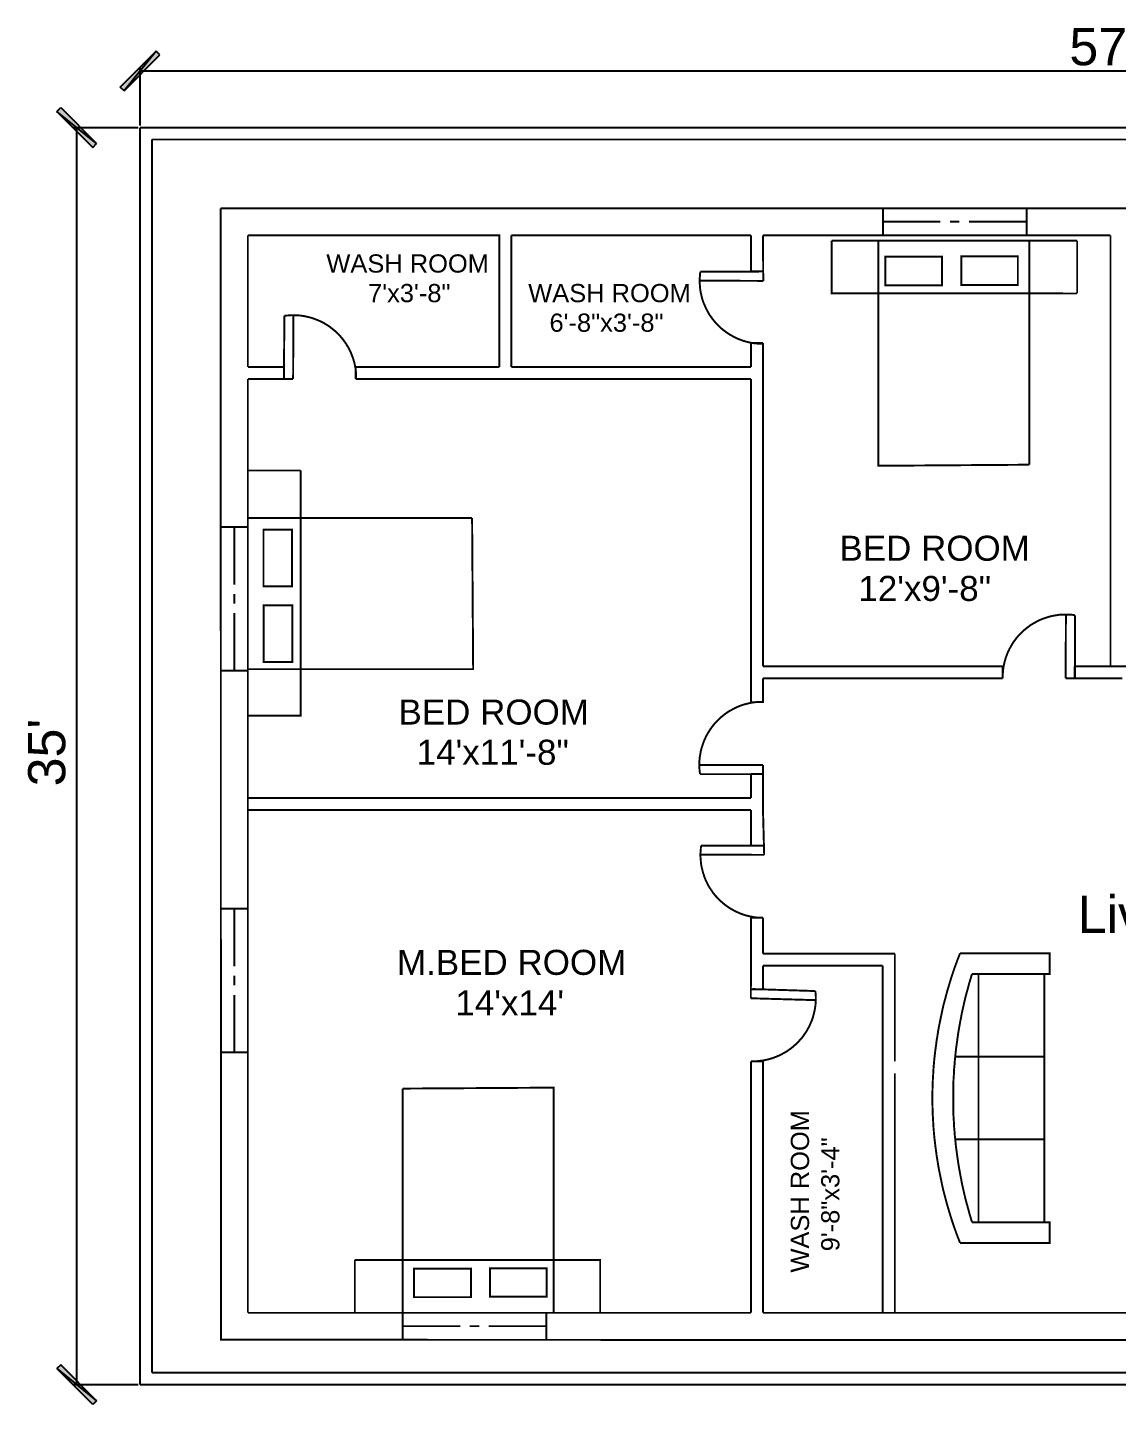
# Model space of a CAD drawing. Header units: millimetres. Extents: x 38 to 377, y 57 to 238.
# Drawn here: x 37.9 to 181.4, y 56.7 to 238.2 of the extents above; entities that cross this region are included whole.
import ezdxf

# ---------------------------------------------------------------- set-up
doc = ezdxf.new("R2010")
doc.units = ezdxf.units.MM
for name, color, linetype in [('H', 7, 'Continuous'), ('P', 7, 'Continuous'), ('T', 7, 'Continuous')]:
    doc.layers.add(name, color=color, linetype=linetype)

msp = doc.modelspace()

# ---------------------------------------------------------------- hatches: boundary and pattern name
at = {"layer": 'H', "linetype": 'Continuous'}
for points in [[(50.641, 229.888), (50.147, 230.382), (54.875, 235.126), (55.386, 234.615), (50.641, 229.888)], [(47.025, 222.938), (46.531, 222.444), (41.787, 227.171), (42.298, 227.683), (47.025, 222.938)], [(47.025, 57.203), (46.531, 56.709), (41.787, 61.436), (42.298, 61.948), (47.025, 57.203)]]:
    msp.add_hatch(color=256, dxfattribs=at).paths.add_polyline_path(points)

# ---------------------------------------------------------------- linework, layer by layer
at = {"layer": 'P'}
for points in [[(50.13, 230.399), (54.875, 235.126)], [(54.875, 235.126), (50.641, 229.888)], [(54.875, 235.126), (50.641, 229.888)], [(50.641, 229.888), (55.368, 234.633)], [(55.368, 234.633), (54.875, 235.126)], [(50.641, 229.888), (50.13, 230.399)], [(41.787, 227.171), (42.298, 227.683)], [(47.025, 222.938), (41.787, 227.171)], [(41.787, 227.171), (46.514, 222.444)], [(47.025, 222.938), (41.787, 227.171)], [(42.298, 227.683), (47.025, 222.938)], [(46.514, 222.444), (47.025, 222.938)], [(42.298, 61.948), (41.787, 61.436)], [(47.025, 57.203), (42.298, 61.948)], [(41.787, 61.436), (47.025, 57.203)], [(41.787, 61.436), (47.025, 57.203)], [(46.514, 56.709), (41.787, 61.436)], [(47.025, 57.203), (46.514, 56.709)]]:
    msp.add_lwpolyline(points, dxfattribs=at)
at = {"layer": 'P', "const_width": 0.254}
for points in [[(52.758, 225.302), (52.758, 232.992)], [(52.758, 232.516), (323.55, 232.516)], [(52.511, 225.055), (43.903, 225.055)], [(44.415, 225.055), (44.415, 59.32)], [(323.55, 225.055), (52.758, 225.055)], [(52.758, 225.055), (52.758, 210.855)], [(52.758, 225.055), (66.957, 225.055)], [(52.758, 59.32), (52.758, 223.485)], [(54.328, 60.907), (54.328, 223.485)], [(323.55, 223.485), (54.328, 223.485)], [(63.377, 214.401), (303.724, 214.401)], [(63.377, 214.401), (63.412, 65.14)], [(150.636, 214.401), (150.636, 210.855), (169.58, 210.855), (169.58, 214.401)], [(158.221, 212.637), (150.636, 212.637)], [(160.726, 212.637), (159.473, 212.637)], [(169.58, 212.637), (161.978, 212.637)], [(66.957, 210.855), (100.101, 210.855)], [(66.957, 210.855), (66.957, 193.499)], [(66.957, 210.855), (100.101, 210.855), (100.101, 193.499)], [(101.688, 210.855), (133.262, 210.855)], [(101.688, 210.855), (101.688, 193.499)], [(133.262, 206.11), (133.262, 210.855)], [(134.832, 210.855), (180.622, 210.855)], [(134.867, 204.84), (134.832, 210.855)], [(134.832, 210.855), (171.15, 210.855)], [(180.622, 154.04), (180.622, 210.855)], [(143.898, 210.132), (143.898, 203.2), (176.23, 203.182)], [(143.898, 210.132), (176.23, 210.132)], [(150.019, 203.2), (150.019, 210.132)], [(169.933, 210.132), (169.933, 203.2), (169.933, 180.605)], [(176.23, 203.2), (176.23, 210.132)], [(150.954, 204.258), (150.954, 208.033), (158.433, 208.033), (158.433, 204.258), (150.954, 204.258)], [(160.955, 204.311), (160.955, 208.086), (168.416, 208.086), (168.416, 204.311), (160.955, 204.311)], [(126.577, 206.058), (126.559, 205.952), (126.541, 205.722), (126.524, 205.493), (126.506, 205.281), (126.488, 205.052), (126.488, 204.823), (126.488, 204.611), (126.506, 204.382), (126.524, 204.153), (126.541, 203.941), (126.559, 203.729), (126.594, 203.5), (126.63, 203.288), (126.683, 203.077), (126.735, 202.847), (126.788, 202.636), (126.841, 202.424), (126.912, 202.212), (126.982, 202.001), (127.071, 201.807), (127.159, 201.595), (127.247, 201.401), (127.335, 201.189), (127.441, 200.995), (127.547, 200.801), (127.653, 200.607), (127.758, 200.413), (127.882, 200.237), (128.023, 200.043), (128.147, 199.866), (128.288, 199.69), (128.429, 199.513), (128.499, 199.425), (128.57, 199.337), (128.729, 199.178), (128.887, 199.02), (129.046, 198.861), (129.205, 198.702), (129.364, 198.561), (129.54, 198.42), (129.716, 198.279), (129.893, 198.138), (130.069, 198.014), (130.263, 197.891), (130.44, 197.767), (130.634, 197.661), (130.828, 197.556), (131.022, 197.45), (131.216, 197.344), (131.41, 197.256), (131.621, 197.168), (131.833, 197.097), (132.027, 197.009), (132.239, 196.938), (132.45, 196.885), (132.662, 196.815), (132.891, 196.762), (133.103, 196.709), (133.315, 196.674), (133.544, 196.638), (133.756, 196.603), (133.985, 196.585), (134.197, 196.568), (134.426, 196.55), (134.655, 196.55), (134.761, 196.55)], [(126.559, 206.058), (134.849, 206.075)], [(133.262, 206.11), (134.832, 206.11)], [(126.488, 204.876), (134.867, 204.84)], [(150.019, 203.2), (150.019, 180.463), (169.933, 180.605)], [(71.773, 200.237), (71.702, 191.964)], [(81.227, 191.999), (81.227, 192.105), (81.227, 192.334), (81.227, 192.564), (81.209, 192.775), (81.174, 193.005), (81.157, 193.216), (81.121, 193.446), (81.068, 193.657), (81.033, 193.869), (80.98, 194.098), (80.91, 194.31), (80.857, 194.522), (80.786, 194.733), (80.698, 194.927), (80.627, 195.139), (80.539, 195.351), (80.451, 195.545), (80.345, 195.739), (80.257, 195.933), (80.151, 196.127), (80.028, 196.321), (79.922, 196.515), (79.798, 196.691), (79.657, 196.885), (79.534, 197.062), (79.393, 197.238), (79.252, 197.397), (79.11, 197.573), (78.952, 197.732), (78.793, 197.891), (78.634, 198.049), (78.475, 198.208), (78.387, 198.279), (78.299, 198.349), (78.123, 198.49), (77.946, 198.632), (77.77, 198.773), (77.593, 198.896), (77.399, 199.02), (77.205, 199.125), (77.029, 199.249), (76.817, 199.355), (76.623, 199.461), (76.429, 199.549), (76.235, 199.637), (76.024, 199.725), (75.812, 199.796), (75.618, 199.884), (75.406, 199.937), (75.195, 200.007), (74.983, 200.06), (74.754, 200.113), (74.542, 200.166), (74.33, 200.201), (74.101, 200.237), (73.889, 200.272), (73.66, 200.29), (73.448, 200.307), (73.219, 200.307), (73.007, 200.325), (72.778, 200.325), (72.549, 200.307), (72.337, 200.29), (72.108, 200.272), (71.878, 200.254), (71.773, 200.237)], [(72.954, 200.307), (72.919, 191.911)], [(133.262, 193.499), (133.262, 196.656)], [(134.832, 196.656), (133.262, 196.656)], [(134.832, 191.911), (134.832, 196.656)], [(71.702, 193.499), (66.957, 193.499)], [(71.702, 193.499), (71.702, 191.911)], [(81.157, 193.499), (100.101, 193.499)], [(81.157, 193.499), (81.157, 191.911)], [(101.688, 193.499), (133.262, 193.499)], [(66.957, 191.911), (66.957, 68.792)], [(66.957, 136.666), (66.957, 191.911)], [(72.919, 191.893), (66.957, 191.911)], [(81.157, 191.911), (133.262, 191.911)], [(133.262, 191.911), (133.262, 149.296)], [(134.832, 191.911), (134.832, 154.04)], [(66.957, 147.532), (73.907, 147.532), (73.925, 179.846)], [(73.907, 179.846), (66.957, 179.846)], [(66.957, 147.532), (66.957, 179.846)], [(63.394, 153.441), (66.957, 153.441), (66.957, 172.385), (63.394, 172.385)], [(65.176, 172.385), (65.176, 164.8)], [(66.957, 173.567), (73.907, 173.567), (96.502, 173.567)], [(73.907, 153.652), (96.643, 153.652), (96.502, 173.567)], [(72.778, 164.571), (69.021, 164.571), (69.021, 172.05), (72.778, 172.05), (72.778, 164.571)], [(65.176, 163.548), (65.176, 162.295)], [(72.831, 154.587), (69.056, 154.587), (69.056, 162.066), (72.831, 162.066), (72.831, 154.587)], [(65.176, 161.043), (65.176, 153.441)], [(175.948, 160.761), (175.824, 160.778), (175.613, 160.814), (175.383, 160.831), (175.154, 160.849), (174.943, 160.849), (174.713, 160.849), (174.484, 160.849), (174.272, 160.849), (174.043, 160.831), (173.831, 160.814), (173.602, 160.778), (173.39, 160.743), (173.179, 160.708), (172.949, 160.673), (172.738, 160.62), (172.526, 160.567), (172.314, 160.496), (172.103, 160.426), (171.891, 160.355), (171.679, 160.285), (171.485, 160.196), (171.274, 160.108), (171.08, 160.02), (170.886, 159.914), (170.692, 159.808), (170.498, 159.703), (170.303, 159.579), (170.109, 159.473), (169.933, 159.332), (169.757, 159.209), (169.58, 159.068), (169.404, 158.926), (169.316, 158.856), (169.228, 158.785), (169.051, 158.627), (168.892, 158.468), (168.734, 158.309), (168.593, 158.15), (168.434, 157.992), (168.293, 157.815), (168.152, 157.639), (168.028, 157.462), (167.887, 157.286), (167.763, 157.11), (167.658, 156.916), (167.534, 156.722), (167.428, 156.528), (167.323, 156.333), (167.234, 156.139), (167.128, 155.945), (167.04, 155.734), (166.97, 155.54), (166.882, 155.328), (166.811, 155.116), (166.758, 154.905), (166.688, 154.693), (166.635, 154.481), (166.582, 154.27), (166.546, 154.04), (166.511, 153.829), (166.476, 153.599), (166.458, 153.388), (166.441, 153.158), (166.423, 152.929), (166.405, 152.718), (166.405, 152.594)], [(174.748, 160.849), (174.713, 152.453)], [(175.93, 160.761), (175.948, 152.488)], [(73.907, 153.652), (66.957, 153.652)], [(133.262, 149.296), (134.832, 149.296), (134.832, 152.453)], [(166.405, 154.04), (134.832, 154.04)], [(166.405, 152.453), (134.832, 152.453)], [(166.405, 154.04), (166.405, 152.453)], [(182.192, 152.453), (174.713, 152.453)], [(180.622, 154.04), (175.877, 154.04)], [(175.877, 154.04), (175.877, 152.453)], [(180.622, 154.04), (219.481, 154.04)], [(134.708, 149.348), (134.585, 149.348), (134.373, 149.348), (134.144, 149.331), (133.914, 149.313), (133.703, 149.278), (133.473, 149.26), (133.262, 149.207), (133.033, 149.172), (132.821, 149.119), (132.609, 149.066), (132.398, 149.013), (132.186, 148.943), (131.974, 148.872), (131.763, 148.802), (131.568, 148.713), (131.357, 148.625), (131.163, 148.537), (130.969, 148.431), (130.775, 148.325), (130.581, 148.22), (130.387, 148.114), (130.193, 147.99), (130.016, 147.867), (129.84, 147.743), (129.663, 147.602), (129.487, 147.461), (129.311, 147.32), (129.152, 147.179), (128.993, 147.02), (128.834, 146.861), (128.676, 146.703), (128.517, 146.544), (128.446, 146.456), (128.376, 146.368), (128.235, 146.191), (128.094, 146.015), (127.97, 145.821), (127.829, 145.644), (127.723, 145.45), (127.6, 145.274), (127.494, 145.08), (127.388, 144.886), (127.282, 144.674), (127.194, 144.48), (127.106, 144.286), (127.018, 144.074), (126.947, 143.863), (126.877, 143.651), (126.806, 143.439), (126.735, 143.228), (126.683, 143.016), (126.63, 142.804), (126.594, 142.593), (126.559, 142.381), (126.524, 142.152), (126.488, 141.94), (126.471, 141.711), (126.453, 141.499), (126.453, 141.27), (126.453, 141.041), (126.453, 140.829), (126.453, 140.6), (126.471, 140.37), (126.488, 140.159), (126.524, 139.929), (126.541, 139.823)], [(126.453, 141.005), (134.849, 141.023)], [(126.541, 139.806), (134.814, 139.806)], [(133.262, 136.666), (133.262, 139.823)], [(134.832, 139.823), (133.262, 139.823)], [(134.832, 135.096), (134.849, 141.023)], [(66.957, 136.666), (133.262, 136.666)], [(66.957, 68.792), (66.957, 135.096), (133.262, 135.096)], [(133.262, 135.096), (133.262, 130.369)], [(134.832, 135.096), (134.99, 129.17)], [(126.683, 130.387), (126.665, 130.281), (126.647, 130.052), (126.63, 129.84), (126.612, 129.611), (126.594, 129.381), (126.594, 129.17), (126.594, 128.94), (126.612, 128.711), (126.63, 128.499), (126.647, 128.27), (126.665, 128.058), (126.7, 127.829), (126.735, 127.617), (126.788, 127.406), (126.841, 127.194), (126.894, 126.982), (126.947, 126.771), (127.018, 126.559), (127.088, 126.347), (127.159, 126.136), (127.247, 125.924), (127.335, 125.73), (127.441, 125.536), (127.529, 125.324), (127.635, 125.13), (127.741, 124.936), (127.864, 124.76), (127.988, 124.566), (128.111, 124.389), (128.235, 124.195), (128.376, 124.019), (128.517, 123.843), (128.588, 123.754), (128.676, 123.666), (128.817, 123.508), (128.976, 123.349), (129.134, 123.19), (129.293, 123.031), (129.469, 122.89), (129.628, 122.749), (129.805, 122.608), (129.981, 122.467), (130.157, 122.343), (130.351, 122.22), (130.528, 122.096), (130.722, 121.991), (130.916, 121.885), (131.11, 121.779), (131.304, 121.673), (131.516, 121.585), (131.71, 121.497), (131.921, 121.408), (132.115, 121.338), (132.327, 121.267), (132.539, 121.197), (132.75, 121.144), (132.98, 121.091), (133.191, 121.038), (133.403, 121.003), (133.632, 120.95), (133.844, 120.932), (134.073, 120.897), (134.285, 120.879), (134.514, 120.862), (134.743, 120.862), (134.849, 120.862)], [(126.594, 129.205), (134.99, 129.17)], [(126.683, 130.387), (134.973, 130.387)], [(134.832, 130.369), (133.262, 130.369)], [(63.412, 103.117), (66.957, 103.117), (66.957, 122.061), (63.394, 122.061)], [(65.176, 122.061), (65.176, 114.476)], [(133.262, 116.152), (133.262, 120.897)], [(134.832, 120.897), (133.262, 120.897)], [(134.832, 116.152), (134.832, 120.897)], [(133.262, 116.152), (133.227, 110.261)], [(147.461, 116.152), (134.832, 116.152)], [(152.206, 116.152), (147.461, 116.152)], [(152.206, 101.953), (152.206, 116.152)], [(160.796, 116.187), (160.69, 115.905), (160.461, 115.323), (160.249, 114.741), (160.038, 114.177), (159.844, 113.594), (159.65, 112.995), (159.473, 112.413), (159.297, 111.831), (159.12, 111.248), (158.962, 110.649), (158.803, 110.049), (158.644, 109.467), (158.503, 108.867), (158.38, 108.268), (158.256, 107.685), (158.133, 107.086), (158.009, 106.486), (157.903, 105.886), (157.815, 105.287), (157.709, 104.669), (157.639, 104.069), (157.551, 103.47), (157.48, 102.87), (157.409, 102.253), (157.357, 101.653), (157.304, 101.053), (157.268, 100.436), (157.233, 99.836), (157.198, 99.236), (157.18, 98.619), (157.163, 98.019), (157.163, 97.402), (157.163, 96.802), (157.163, 96.203), (157.18, 95.585), (157.198, 94.985), (157.233, 94.368), (157.268, 93.768), (157.304, 93.169), (157.357, 92.551), (157.409, 91.952), (157.48, 91.352), (157.551, 90.734), (157.639, 90.135), (157.709, 89.535), (157.815, 88.935), (157.903, 88.336), (158.009, 87.736), (158.133, 87.136), (158.256, 86.536), (158.38, 85.937), (158.503, 85.337), (158.644, 84.755), (158.803, 84.155), (158.962, 83.555), (159.12, 82.973), (159.297, 82.374), (159.473, 81.792), (159.65, 81.209), (159.844, 80.627), (160.038, 80.045), (160.249, 79.463), (160.461, 78.881), (160.69, 78.299), (160.796, 78.017)], [(160.796, 116.187), (172.597, 116.187), (172.597, 113.453), (162.366, 113.453)], [(147.461, 114.565), (134.832, 114.565)], [(134.832, 114.565), (134.832, 111.425)], [(150.618, 114.565), (147.461, 114.565)], [(150.618, 68.792), (150.618, 114.565)], [(65.176, 113.224), (65.176, 111.972)], [(162.384, 113.471), (162.295, 113.224), (162.154, 112.713), (161.996, 112.219), (161.872, 111.707), (161.731, 111.213), (161.59, 110.702), (161.466, 110.208), (161.343, 109.696), (161.237, 109.185), (161.114, 108.673), (161.008, 108.162), (160.92, 107.668), (160.814, 107.156), (160.726, 106.645), (160.637, 106.133), (160.549, 105.622), (160.479, 105.11), (160.408, 104.581), (160.338, 104.069), (160.267, 103.558), (160.214, 103.046), (160.161, 102.535), (160.108, 102.006), (160.073, 101.494), (160.02, 100.983), (160.002, 100.471), (159.967, 99.942), (159.932, 99.43), (159.914, 98.919), (159.914, 98.407), (159.897, 97.878), (159.897, 97.367), (159.897, 96.855), (159.897, 96.326), (159.914, 95.814), (159.914, 95.303), (159.932, 94.774), (159.967, 94.262), (160.002, 93.751), (160.02, 93.222), (160.073, 92.71), (160.108, 92.198), (160.161, 91.687), (160.214, 91.158), (160.267, 90.646), (160.338, 90.135), (160.408, 89.623), (160.479, 89.112), (160.549, 88.6), (160.637, 88.089), (160.726, 87.577), (160.814, 87.066), (160.92, 86.554), (161.008, 86.043), (161.114, 85.531), (161.237, 85.019), (161.343, 84.526), (161.466, 84.014), (161.59, 83.503), (161.731, 83.009), (161.872, 82.497), (161.996, 82.003), (162.154, 81.492), (162.295, 80.998), (162.384, 80.751)], [(163.23, 80.733), (163.23, 113.453)], [(171.891, 80.733), (171.891, 113.453)], [(65.176, 110.702), (65.176, 103.117)], [(133.262, 111.425), (134.832, 111.425)], [(133.262, 101.953), (133.368, 101.953), (133.597, 101.953), (133.826, 101.97), (134.056, 101.97), (134.267, 101.988), (134.497, 102.023), (134.708, 102.041), (134.938, 102.076), (135.149, 102.129), (135.361, 102.164), (135.573, 102.217), (135.802, 102.288), (136.013, 102.341), (136.208, 102.411), (136.419, 102.5), (136.631, 102.57), (136.825, 102.658), (137.037, 102.747), (137.231, 102.852), (137.425, 102.958), (137.619, 103.064), (137.813, 103.17), (138.007, 103.293), (138.183, 103.417), (138.359, 103.54), (138.536, 103.664), (138.712, 103.805), (138.889, 103.946), (139.047, 104.105), (139.224, 104.246), (139.383, 104.405), (139.541, 104.563), (139.612, 104.652), (139.682, 104.74), (139.841, 104.898), (139.982, 105.075), (140.123, 105.251), (140.247, 105.445), (140.37, 105.622), (140.494, 105.798), (140.617, 105.992), (140.723, 106.186), (140.829, 106.38), (140.935, 106.574), (141.023, 106.786), (141.111, 106.98), (141.199, 107.192), (141.288, 107.386), (141.358, 107.597), (141.429, 107.809), (141.482, 108.021), (141.534, 108.232), (141.587, 108.444), (141.64, 108.673), (141.676, 108.885), (141.711, 109.097), (141.746, 109.326), (141.764, 109.538), (141.781, 109.767), (141.781, 109.978), (141.799, 110.208), (141.799, 110.437), (141.781, 110.649), (141.764, 110.878), (141.746, 111.107), (141.746, 111.213)], [(141.728, 111.213), (133.456, 111.478)], [(141.781, 110.014), (133.227, 110.261)], [(133.262, 101.953), (133.262, 68.792)], [(134.832, 101.953), (133.262, 101.953)], [(134.832, 101.953), (134.832, 68.792)], [(171.891, 102.553), (160.143, 102.553)], [(152.206, 100.365), (152.206, 68.792)], [(107.262, 75.741), (107.262, 98.478), (87.348, 98.354)], [(87.348, 68.792), (87.348, 75.741), (87.348, 98.354)], [(171.891, 91.652), (160.143, 91.652)], [(162.366, 80.733), (172.597, 80.733), (172.597, 77.999), (160.796, 77.999)], [(113.383, 68.792), (113.383, 75.741), (81.051, 75.759)], [(81.051, 75.741), (81.051, 68.792)], [(96.344, 74.613), (96.344, 70.855), (88.865, 70.855), (88.865, 74.613), (96.344, 74.613)], [(106.327, 74.665), (106.327, 70.908), (98.848, 70.908), (98.848, 74.665), (106.327, 74.665)], [(107.262, 75.741), (107.262, 68.792)], [(52.758, 59.32), (52.758, 68.792)], [(66.957, 68.792), (133.262, 68.792)], [(113.383, 68.792), (81.051, 68.792)], [(87.348, 68.792), (87.348, 65.229), (106.274, 65.229), (106.274, 68.792)], [(134.832, 68.792), (150.618, 68.792)], [(134.832, 68.792), (150.618, 68.792)], [(150.618, 68.792), (188.154, 68.792), (188.154, 65.193)], [(63.412, 65.246), (188.154, 65.193)], [(87.348, 67.028), (94.933, 67.028)], [(96.185, 67.028), (97.437, 67.028)], [(98.69, 67.028), (106.274, 67.028)], [(323.55, 60.907), (54.328, 60.907)], [(52.511, 59.32), (43.903, 59.32)], [(323.55, 59.32), (52.758, 59.32)]]:
    msp.add_lwpolyline(points, dxfattribs=at)

# ---------------------------------------------------------------- texts
at = {"layer": 'T', "attachment_point": 7}
for s, insert, char_height in [('{\\fArial|b0|i0|c0|p18;57\'-2.19"}', (175.2, 233.2), 4.9), ('{\\fArial|b0|i0|c0|p18;WASH ROOM}', (77.3, 205.9), 2.4), ('{\\fArial|b0|i0|c0|p18;7\'x3\'-8"}', (82.8, 202), 2.4), ('{\\fArial|b0|i0|c0|p18;WASH ROOM}', (103.9, 202), 2.4), ('{\\fArial|b0|i0|c0|p18;6\'-8"x3\'-8"}', (106.7, 198.1), 2.4), ('{\\fArial|b0|i0|c0|p18;BED ROOM}', (144.9, 167.9), 3.3), ('{\\fArial|b0|i0|c0|p18;12\'x9\'-8"}', (147.4, 162.6), 3.3), ('{\\fArial|b0|i0|c0|p18;BED ROOM}', (86.8, 146.3), 3.3), ('{\\fArial|b0|i0|c0|p18;14\'x11\'-8"}', (89.2, 141), 3.3), ('{\\fArial|b0|i0|c0|p18;Living Room}', (176.3, 117.4), 4.9), ('{\\fArial|b0|i0|c0|p18;M.BED ROOM}', (86.6, 113.3), 3.3), ("{\\fArial|b0|i0|c0|p18;14'x14'}", (94.3, 108), 3.3)]:
    msp.add_mtext(s, dxfattribs=dict(at, insert=insert, char_height=char_height))
at = {"layer": 'T', "attachment_point": 1, "rotation": 90}
for s, insert, char_height in [("{\\fArial|b0|i0|c0|p18;35'}", (38, 138.2), 4.9), ('{\\fArial|b0|i0|c0|p18;WASH ROOM}', (138.5, 74.1), 2.4), ('{\\fArial|b0|i0|c0|p18;9\'-8"x3\'-4"}', (142.5, 76.9), 2.4)]:
    msp.add_mtext(s, dxfattribs=dict(at, insert=insert, char_height=char_height))

doc.saveas('drawing.dxf')
